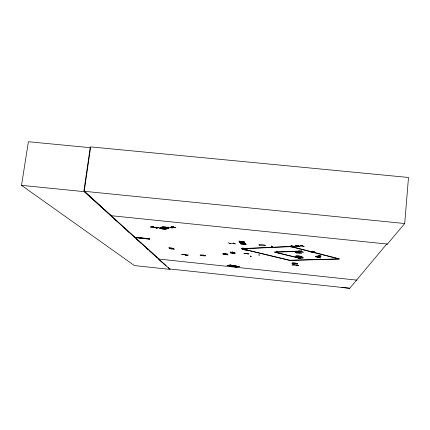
<?xml version="1.0" encoding="UTF-8"?>
<svg xmlns="http://www.w3.org/2000/svg" width="430" height="430" viewBox="0 0 430 430"><rect width="100%" height="100%" fill="white"/><g stroke="black" fill="none" stroke-linecap="round" stroke-linejoin="round"><path stroke-width="0.64" d="M244.541 242.574L239.177 242.042L244.546 242.644M243.998 253.394L248.884 253.915M247.4 248.648L242.289 248.131L247.406 248.701M240.612 243.38L245.783 243.767M240.617 243.407L245.767 243.794M242.133 242.778L242.348 242.778M243.256 243.579L242.273 242.713M174.295 249.137L169.571 248.61L174.274 249.083M110.521 215.634L387.425 244.068L404.721 223.525L408.5 177.472L90.671 146.893L84.151 191.656L170.173 269.406L134.45 265.573L21.5 185.351L28.402 141.728L90.553 147.71M223.181 254.27L227.916 254.786M230.389 252.888L235.221 253.41L230.378 252.835M320.484 257.887L317.216 257.043M317.388 256.151L321.242 256.038L317.249 256.092M310.793 251.964L314.873 251.889L310.772 251.921M303.145 252.211L299.586 251.249M300.398 245.379L303.962 246.395M303.403 257.887L299.565 257.941L303.214 257.839M295.958 245.551L299.946 246.567L296.157 245.578M296.748 245.637L296.517 246.132L296.894 245.584L296.963 246.116M295.931 257.043L299.597 256.903M297.071 257.688L300.699 258.527L297.254 257.613M301.709 251.05L297.839 251.222L301.865 251.077M298.979 246.583L295.351 245.6M291.137 245.767L294.932 246.718L290.857 246.825M290.949 245.82L294.953 246.793L291.164 245.809M276.345 252.448C275.458 250.808 282.209 253.743 276.35 252.399L278.527 252.63M276.329 252.109L278.516 252.34M272.373 246.97L271.255 246.089L272.351 246.944M259.403 255.415L259.075 254.667M251.061 256.742L250.647 256.054L251.039 256.705M243.111 243.756L244.111 244.632M243.891 244.654L242.918 243.74M232.759 251.905L233.028 252.577M235.731 243.955L233.098 242.95M234.92 252.641L230.05 252.13L234.925 252.609M240.929 243.907L246.229 244.503L240.945 243.95M225.669 254.555L225.39 253.92L225.008 254.001L224.976 253.356M225.008 254.001L224.734 253.297M230.566 243.756L228.126 242.773M222.853 253.603L227.631 254.146L222.858 253.571M167.662 227.056L172.478 228.072M168.92 247.874L173.672 248.416L168.958 247.841M173.225 227.303L173.037 226.701M173.263 226.674L173.306 227.223L173.376 226.68L173.274 227.228L170.081 227.556M170.291 227.594L173.451 227.282L173.505 226.723M173.483 227.271L173.537 226.718M157.348 227.809L152.145 226.787M156.246 228.169L158.519 227.653L156.036 228.088M152.854 226.519L153.112 226.605L150.607 227.024M98.615 204.734L98.663 204.39M90.284 147.125L83.915 190.812L111.155 215.699M151.844 226.846L157.219 227.835M149.28 238.709L135.778 237.333M135.869 237.403L149.409 238.833M149.629 239.075L136.17 237.586M299.269 252.313L295.684 251.356M299.914 246.519L296.103 245.546M294.77 246.686L290.669 246.841M294.432 264.703L292.045 264.971M181.637 254.415L184.395 254.302L181.847 254.469M150.823 227.056L153.085 226.524L150.581 227.045M341.78 287.423L349.751 288.272L386.758 243.998L387.425 244.068M151.752 226.879L156.966 227.889M235.656 265.815L235.957 265.864M229.711 266.342L229.421 266.288M230.727 266.423L235.699 265.837M231.249 266.605L230.958 266.552M229.19 266.159L234.248 265.487M234.78 266.799C244.466 265.788 232.383 266.557 234.92 266.82M238.983 266.369C240.983 266.874 229.959 267.25 239.069 266.498M234.527 265.632L229.351 266.272M231.426 265.197L231.711 265.251M234.5 266.745L238.279 266.369L237.94 266.24M227.379 265.541L227.115 265.503M228.416 265.719L228.136 265.665L231.883 265.272M232.904 253.125L232.608 252.442M245.148 249.878L245.406 249.905M299.129 252.319L295.706 251.426M242.025 242.687L243.057 243.563M297.087 246.159L293.061 246.277M297.979 246.051L302.145 245.922M297.447 251.867L301.409 251.77M294.582 264.729L292.029 264.988M235.871 266.923L239.322 266.541M235.796 266.976L235.973 267.003M230.475 264.977L227.099 265.487L230.754 265.025M231.517 265.154L228.255 265.627M298.92 258.086L299.457 258.113L299.156 258.129M318.791 257.543L318.404 257.554M171.833 248.852L171.231 248.153M241.687 242.224L241.999 242.321L241.526 241.558M154.494 227.298L154.262 227.352M154.891 227.384L154.822 227.373M243.493 244.294L243.815 244.272M225.433 254.479L224.949 253.286L225.272 254.028M225.121 253.678L225.546 253.721M244.122 244.251L243.719 244.315M250.185 256.318L250.722 256.398L250.287 256.323M259.032 255.06L258.597 254.985M227.518 265.563L230.84 265.095M229.674 266.337L234.662 265.557M236.075 265.901L230.765 266.428M231.211 266.6L236.21 265.826M298.028 246.051L298.565 246.073M302.07 245.928L301.688 245.939M301.344 251.776L297.582 251.905M234.296 243.487L229.76 243.332M232.979 252.319L233.372 252.367M183.201 254.388L186.873 255.151L183.126 254.404M188.184 255.044L185.798 255.286M185.792 255.259L188.147 255.076M312.712 251.894L312.368 251.808M298.006 257.032L298.334 257.113M241.719 242.23L241.466 241.547M297.383 265.632L293.588 264.912M271.599 246.503L271.217 246.508M293.185 246.938L292.771 246.841M300.301 251.308L299.887 251.211M319.194 256.049L318.91 255.974M319.049 256.06L318.716 255.979M242.891 243.778L243.181 243.799M301.102 257.801L301.457 257.882M404.721 223.525L84.205 191.285L159.035 259.08M21.5 185.351L84.151 191.656M232.797 251.953L232.528 251.915L232.786 252.62M243.993 253.431L248.889 253.99M149.704 239.15L136.181 237.72M223.175 254.307L227.927 254.845M158.579 259.032L357.061 280.145M349.751 288.272L169.571 268.954L168.135 267.659M171.989 248.809L171.5 248.239M298.63 265.493L296.286 265.735M296.447 265.772L298.689 265.471M158.519 227.669L158.304 227.341M232.684 253.093L232.426 252.48M301.414 257.882L297.866 257.038M320.667 257.941L317.077 257.049M299.527 251.287L303.36 252.19M299.14 246.6L295.19 245.6M304.187 246.374L300.231 245.363M271.308 246.041L272.136 246.911M250.717 256.027L250.84 256.672M171.221 226.642L175.897 227.771L171.097 226.653M113.493 218.322L116.466 221.004M123.405 227.266L125.383 229.056M126.871 230.399L129.349 232.635M133.311 236.215L134.305 237.107M136.283 238.897L141.239 243.375M146.195 247.847L148.178 249.636M149.661 250.98L153.628 254.555M156.106 256.796L157.095 257.688M159.535 259.892L161.927 262.047M163.835 263.778L166.227 265.933M159.073 259.483L164.986 264.885M242.751 249.556L247.809 250.142L242.762 249.567M244.278 241.703L238.886 241.16L244.283 241.687M244.67 242.837L239.424 242.423L244.718 242.848M315.749 256.796L318.463 257.075L317.404 256.871C321.156 257.097 313.298 256.28 316.84 256.817L315.749 256.796M315.889 256.339L318.689 256.382L317.55 256.414C321.188 257.183 313.384 255.597 316.985 256.361L315.889 256.339M319.114 255.785L318.496 257.661L319.49 257.763L320.124 255.888L319.114 255.785M276.576 252.216L278.328 252.421L276.576 252.216M289.981 246.444L241.38 248.631L290.358 260.397L339.356 259.075L289.981 246.444M291.481 246.6L241.45 248.836L289.03 260.257L339.453 258.887L291.481 246.6M299.226 251.077L274.544 252.028L298.888 258L274.555 252.233L299.936 251.26L299.226 251.077M293.335 263.671A2.956 0.382 6 0 0 297.796 263.81A2.956 0.382 6 0 0 293.437 263.02A2.956 0.382 6 0 0 293.335 263.671A2.951 0.382 6 0 0 297.791 263.805A2.951 0.382 6 0 0 293.437 263.015A2.951 0.382 6 0 0 293.341 263.665M297.307 256.705A3.155 0.435 5.9 0 0 302.086 256.828A3.177 0.435 5.9 0 0 297.436 255.957A3.177 0.435 5.9 0 0 297.302 256.705A3.177 0.435 5.9 0 0 302.107 256.828A3.155 0.435 5.9 0 0 297.447 255.957A3.155 0.435 5.9 0 0 297.307 256.705M259.865 245.299A3.338 0.489 6.3 0 0 265.391 245.654A3.338 0.489 6.3 0 0 261.247 244.616A3.338 0.489 6.3 0 0 259.865 245.299M160.917 228.636A3.499 0.532 7.3 0 0 166.448 228.97A3.499 0.532 7.3 0 0 161.648 227.803A3.499 0.532 7.3 0 0 160.917 228.636A3.494 0.532 7.3 0 0 166.442 228.975A3.494 0.532 7.3 0 0 161.648 227.814A3.494 0.532 7.3 0 0 160.917 228.642M163.244 227.798A3.531 0.543 7.3 0 0 168.834 228.131A3.531 0.543 7.3 0 0 164.002 226.949A3.531 0.543 7.3 0 0 163.244 227.798M163.25 227.803A3.521 0.543 7.3 0 0 168.829 228.136A3.521 0.543 7.3 0 0 164.002 226.959A3.521 0.543 7.3 0 0 163.25 227.803M201.095 255.463A2.876 0.365 6.8 0 0 205.733 255.791A2.876 0.365 6.8 0 0 201.933 254.936A2.876 0.365 6.8 0 0 201.095 255.463M296.727 253.001A3.257 0.462 5.9 0 0 301.656 253.114A3.257 0.462 5.9 0 0 296.867 252.206A3.257 0.462 5.9 0 0 296.727 253.001"/></g></svg>
